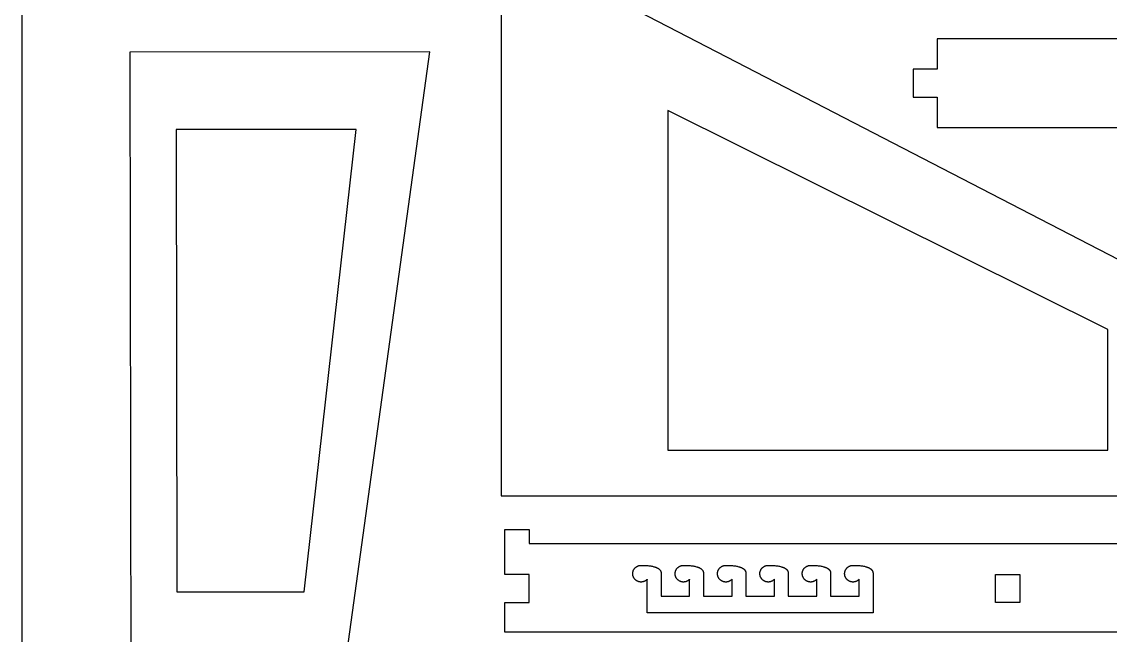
# Model space of a CAD drawing. Header units: millimetres. Extents: x 0 to 1560, y 0 to 1215.
# Drawn here: x 0 to 784, y 343 to 784 of the extents above; entities that cross this region are included whole.
import ezdxf

# ---------------------------------------------------------------- set-up
doc = ezdxf.new("R2010")
doc.units = ezdxf.units.MM
doc.header["$MEASUREMENT"] = 0
doc.layers.add('Bck', color=18, linetype='Continuous', true_color=0x000000)
doc.layers.add('interiores', color=3, linetype='Continuous', true_color=0x0fff00)

msp = doc.modelspace()

# ---------------------------------------------------------------- linework, layer by layer
at = {"layer": 'Bck'}
for points in [[(0, 0), (1404.761, 0), (1404.761, 1126.957), (0, 1126.957), (0, 0)], [(1311.267, 633.027), (890.344, 594.771), (825.267, 594.771), (345.267, 843.027), (345.267, 443.027), (1311.267, 443.027), (1311.267, 633.027)], [(659.377, 750.082), (641.877, 750.082), (641.877, 730.082), (659.377, 730.082), (659.377, 708.082), (1056.377, 708.082), (1056.377, 730.082), (1073.877, 730.082), (1073.877, 750.082), (1056.377, 750.082), (1056.377, 772.082), (659.377, 772.082), (659.377, 750.082)], [(293.829, 762.644), (77.829, 762.377), (78.434, 310.512), (231.515, 310.512), (293.829, 762.644)], [(1072.002, 418.941), (1072.002, 386.441), (1054.502, 386.441), (1054.502, 366.441), (1072.002, 366.441), (1072.002, 344.941), (348.002, 344.941), (348.002, 366.441), (365.502, 366.441), (365.502, 386.441), (348.002, 386.441), (348.002, 418.941), (365.502, 418.941), (365.502, 408.941), (1054.502, 408.941), (1054.502, 418.941), (1072.002, 418.941)]]:
    msp.add_lwpolyline(points, dxfattribs=at)
at = {"layer": 'interiores'}
for points in [[(465.267, 475.919), (782.267, 475.919), (782.267, 562.771), (465.267, 720.419), (465.267, 475.919)], [(240.861, 706.829), (111.261, 706.632), (111.624, 374.114), (203.472, 374.114), (240.861, 706.829)], [(450.456, 383.067), (450.313, 382.915), (450.166, 382.768), (450.013, 382.626), (449.855, 382.49), (449.693, 382.359), (449.527, 382.234), (449.356, 382.115), (449.181, 382.001), (449.002, 381.894), (448.82, 381.793), (448.634, 381.699), (448.445, 381.611), (448.253, 381.529), (448.059, 381.455), (447.862, 381.387), (447.662, 381.326), (447.461, 381.272), (447.258, 381.225), (447.053, 381.185), (446.848, 381.152), (446.641, 381.127), (446.433, 381.108), (446.225, 381.097), (446.017, 381.093), (445.808, 381.096), (445.6, 381.107), (445.392, 381.124), (445.186, 381.149), (444.98, 381.181), (444.775, 381.221), (444.572, 381.267), (444.37, 381.32), (444.171, 381.381), (443.974, 381.448), (443.779, 381.522), (443.587, 381.603), (443.397, 381.69), (443.211, 381.784), (443.029, 381.884), (442.85, 381.991), (442.674, 382.103), (442.503, 382.222), (442.336, 382.347), (442.173, 382.477), (442.015, 382.613), (441.862, 382.754), (441.714, 382.901), (441.571, 383.052), (441.433, 383.209), (441.301, 383.37), (441.175, 383.536), (441.054, 383.706), (440.939, 383.88), (440.831, 384.058), (440.729, 384.239), (440.633, 384.424), (440.543, 384.613), (440.46, 384.804), (440.384, 384.998), (440.315, 385.194), (440.252, 385.393), (440.197, 385.594), (440.148, 385.797), (440.107, 386.001), (440.072, 386.206), (440.045, 386.413), (440.025, 386.62), (440.012, 386.828), (440.007, 387.037), (440.009, 387.245), (440.017, 387.453), (440.034, 387.661), (440.057, 387.868), (440.087, 388.074), (440.125, 388.279), (440.17, 388.483), (440.222, 388.685), (440.28, 388.885), (440.346, 389.083), (440.419, 389.278), (440.498, 389.471), (440.584, 389.661), (440.676, 389.847), (440.775, 390.031), (440.88, 390.211), (440.992, 390.387), (441.109, 390.559), (441.232, 390.727), (441.362, 390.891), (441.496, 391.05), (441.636, 391.204), (441.782, 391.353), (441.932, 391.497), (442.088, 391.636), (442.248, 391.77), (442.413, 391.897), (442.582, 392.019), (442.755, 392.135), (442.932, 392.245), (443.113, 392.349), (443.297, 392.446), (443.484, 392.537), (443.675, 392.621), (443.868, 392.699), (444.064, 392.77), (444.263, 392.834), (444.463, 392.891), (444.665, 392.941), (444.869, 392.984), (445.075, 393.02), (445.281, 393.049), (445.488, 393.07), (445.696, 393.085), (445.904, 393.092)], [(445.904, 393.092), (447.667, 393.069), (449.315, 393.002), (450.85, 392.888), (451.574, 392.815), (452.271, 392.73), (452.939, 392.634), (453.578, 392.526), (454.189, 392.408), (454.772, 392.277), (455.326, 392.136), (455.852, 391.983), (456.104, 391.903), (456.349, 391.819), (456.587, 391.733), (456.818, 391.644), (457.042, 391.552), (457.258, 391.457), (457.468, 391.359), (457.671, 391.259), (457.866, 391.156), (458.054, 391.05), (458.235, 390.941), (458.409, 390.829), (458.576, 390.715), (458.736, 390.597), (458.889, 390.477), (458.963, 390.416), (459.035, 390.354), (459.105, 390.291), (459.173, 390.228), (459.24, 390.164), (459.305, 390.099), (459.368, 390.034), (459.429, 389.968), (459.489, 389.901), (459.546, 389.833), (459.602, 389.765), (459.656, 389.696), (459.709, 389.627), (459.759, 389.556), (459.808, 389.485), (459.855, 389.413), (459.901, 389.341), (459.944, 389.268), (459.986, 389.194), (460.026, 389.119), (460.064, 389.044), (460.101, 388.968), (460.135, 388.891), (460.168, 388.814), (460.199, 388.736), (460.228, 388.657), (460.256, 388.577), (460.282, 388.497), (460.306, 388.416), (460.328, 388.334), (460.348, 388.252), (460.367, 388.169), (460.384, 388.085), (460.399, 388), (460.412, 387.915), (460.424, 387.829), (460.434, 387.743), (460.442, 387.655), (460.448, 387.567), (460.452, 387.479), (460.455, 387.389), (460.456, 387.299)], [(480.98, 383.067), (480.837, 382.915), (480.689, 382.768), (480.537, 382.626), (480.379, 382.49), (480.217, 382.359), (480.05, 382.234), (479.88, 382.115), (479.705, 382.001), (479.526, 381.894), (479.343, 381.793), (479.158, 381.699), (478.969, 381.611), (478.777, 381.529), (478.582, 381.455), (478.385, 381.387), (478.186, 381.326), (477.985, 381.272), (477.782, 381.225), (477.577, 381.185), (477.371, 381.152), (477.165, 381.127), (476.957, 381.108), (476.749, 381.097), (476.54, 381.093), (476.332, 381.096), (476.124, 381.107), (475.916, 381.124), (475.709, 381.149), (475.503, 381.181), (475.299, 381.221), (475.096, 381.267), (474.894, 381.32), (474.695, 381.381), (474.497, 381.448), (474.303, 381.522), (474.11, 381.603), (473.921, 381.69), (473.735, 381.784), (473.552, 381.884), (473.373, 381.991), (473.198, 382.103), (473.027, 382.222), (472.86, 382.347), (472.697, 382.477), (472.539, 382.613), (472.386, 382.754), (472.238, 382.901), (472.095, 383.052), (471.957, 383.209), (471.825, 383.37), (471.699, 383.536), (471.578, 383.706), (471.463, 383.88), (471.355, 384.058), (471.252, 384.239), (471.157, 384.424), (471.067, 384.613), (470.984, 384.804), (470.908, 384.998), (470.839, 385.194), (470.776, 385.393), (470.721, 385.594), (470.672, 385.797), (470.631, 386.001), (470.596, 386.206), (470.569, 386.413), (470.549, 386.62), (470.536, 386.828), (470.531, 387.037), (470.532, 387.245), (470.541, 387.453), (470.557, 387.661), (470.581, 387.868), (470.611, 388.074), (470.649, 388.279), (470.694, 388.483), (470.745, 388.685), (470.804, 388.885), (470.87, 389.083), (470.942, 389.278), (471.022, 389.471), (471.108, 389.661), (471.2, 389.847), (471.299, 390.031), (471.404, 390.211), (471.516, 390.387), (471.633, 390.559), (471.756, 390.727), (471.885, 390.891), (472.02, 391.05), (472.16, 391.204), (472.306, 391.353), (472.456, 391.497), (472.612, 391.636), (472.772, 391.77), (472.936, 391.897), (473.105, 392.019), (473.279, 392.135), (473.456, 392.245), (473.636, 392.349), (473.821, 392.446), (474.008, 392.537), (474.199, 392.621), (474.392, 392.699), (474.588, 392.77), (474.787, 392.834), (474.987, 392.891), (475.189, 392.941), (475.393, 392.984), (475.598, 393.02), (475.805, 393.049), (476.012, 393.07), (476.22, 393.085), (476.428, 393.092)], [(476.428, 393.092), (478.19, 393.069), (479.839, 393.002), (481.373, 392.888), (482.098, 392.815), (482.794, 392.73), (483.462, 392.634), (484.102, 392.526), (484.713, 392.408), (485.295, 392.277), (485.85, 392.136), (486.375, 391.983), (486.628, 391.903), (486.873, 391.819), (487.111, 391.733), (487.342, 391.644), (487.566, 391.552), (487.782, 391.457), (487.992, 391.359), (488.194, 391.259), (488.39, 391.156), (488.578, 391.05), (488.759, 390.941), (488.933, 390.829), (489.1, 390.715), (489.26, 390.597), (489.413, 390.477), (489.487, 390.416), (489.559, 390.354), (489.629, 390.291), (489.697, 390.228), (489.764, 390.164), (489.829, 390.099), (489.892, 390.034), (489.953, 389.968), (490.012, 389.901), (490.07, 389.833), (490.126, 389.765), (490.18, 389.696), (490.233, 389.627), (490.283, 389.556), (490.332, 389.485), (490.379, 389.413), (490.425, 389.341), (490.468, 389.268), (490.51, 389.194), (490.55, 389.119), (490.588, 389.044), (490.624, 388.968), (490.659, 388.891), (490.692, 388.814), (490.723, 388.736), (490.752, 388.657), (490.78, 388.577), (490.806, 388.497), (490.829, 388.416), (490.852, 388.334), (490.872, 388.252), (490.891, 388.169), (490.908, 388.085), (490.923, 388), (490.936, 387.915), (490.948, 387.829), (490.957, 387.743), (490.965, 387.655), (490.972, 387.567), (490.976, 387.479), (490.979, 387.389), (490.98, 387.299)], [(511.503, 383.067), (511.361, 382.915), (511.213, 382.768), (511.061, 382.626), (510.903, 382.49), (510.741, 382.359), (510.574, 382.234), (510.403, 382.115), (510.228, 382.001), (510.05, 381.894), (509.867, 381.793), (509.682, 381.699), (509.493, 381.611), (509.301, 381.529), (509.106, 381.455), (508.909, 381.387), (508.71, 381.326), (508.509, 381.272), (508.306, 381.225), (508.101, 381.185), (507.895, 381.152), (507.688, 381.127), (507.481, 381.108), (507.273, 381.097), (507.064, 381.093), (506.856, 381.096), (506.648, 381.107), (506.44, 381.124), (506.233, 381.149), (506.027, 381.181), (505.823, 381.221), (505.619, 381.267), (505.418, 381.32), (505.218, 381.381), (505.021, 381.448), (504.826, 381.522), (504.634, 381.603), (504.445, 381.69), (504.259, 381.784), (504.076, 381.884), (503.897, 381.991), (503.722, 382.103), (503.551, 382.222), (503.384, 382.347), (503.221, 382.477), (503.063, 382.613), (502.91, 382.754), (502.762, 382.901), (502.619, 383.052), (502.481, 383.209), (502.349, 383.37), (502.222, 383.536), (502.102, 383.706), (501.987, 383.88), (501.879, 384.058), (501.776, 384.239), (501.68, 384.424), (501.591, 384.613), (501.508, 384.804), (501.432, 384.998), (501.363, 385.194), (501.3, 385.393), (501.245, 385.594), (501.196, 385.797), (501.154, 386.001), (501.12, 386.206), (501.093, 386.413), (501.073, 386.62), (501.06, 386.828), (501.055, 387.037), (501.056, 387.245), (501.065, 387.453), (501.081, 387.661), (501.105, 387.868), (501.135, 388.074), (501.173, 388.279), (501.218, 388.483), (501.269, 388.685), (501.328, 388.885), (501.394, 389.083), (501.466, 389.278), (501.546, 389.471), (501.631, 389.661), (501.724, 389.847), (501.823, 390.031), (501.928, 390.211), (502.039, 390.387), (502.157, 390.559), (502.28, 390.727), (502.409, 390.891), (502.544, 391.05), (502.684, 391.204), (502.829, 391.353), (502.98, 391.497), (503.135, 391.636), (503.296, 391.77), (503.46, 391.897), (503.629, 392.019), (503.802, 392.135), (503.979, 392.245), (504.16, 392.349), (504.345, 392.446), (504.532, 392.537), (504.723, 392.621), (504.916, 392.699), (505.112, 392.77), (505.31, 392.834), (505.511, 392.891), (505.713, 392.941), (505.917, 392.984), (506.122, 393.02), (506.329, 393.049), (506.536, 393.07), (506.744, 393.085), (506.952, 393.092)], [(506.952, 393.092), (508.714, 393.069), (510.363, 393.002), (511.897, 392.888), (512.622, 392.815), (513.318, 392.73), (513.986, 392.634), (514.626, 392.526), (515.237, 392.408), (515.819, 392.277), (516.374, 392.136), (516.899, 391.983), (517.152, 391.903), (517.397, 391.819), (517.635, 391.733), (517.866, 391.644), (518.089, 391.552), (518.306, 391.457), (518.516, 391.359), (518.718, 391.259), (518.914, 391.156), (519.102, 391.05), (519.283, 390.941), (519.457, 390.829), (519.624, 390.715), (519.784, 390.597), (519.937, 390.477), (520.01, 390.416), (520.082, 390.354), (520.153, 390.291), (520.221, 390.228), (520.288, 390.164), (520.352, 390.099), (520.415, 390.034), (520.477, 389.968), (520.536, 389.901), (520.594, 389.833), (520.65, 389.765), (520.704, 389.696), (520.756, 389.627), (520.807, 389.556), (520.856, 389.485), (520.903, 389.413), (520.948, 389.341), (520.992, 389.268), (521.034, 389.194), (521.074, 389.119), (521.112, 389.044), (521.148, 388.968), (521.183, 388.891), (521.216, 388.814), (521.247, 388.736), (521.276, 388.657), (521.304, 388.577), (521.329, 388.497), (521.353, 388.416), (521.376, 388.334), (521.396, 388.252), (521.415, 388.169), (521.431, 388.085), (521.447, 388), (521.46, 387.915), (521.471, 387.829), (521.481, 387.743), (521.489, 387.655), (521.495, 387.567), (521.5, 387.479), (521.503, 387.389), (521.503, 387.299)], [(542.027, 383.067), (541.885, 382.915), (541.737, 382.768), (541.584, 382.626), (541.427, 382.49), (541.265, 382.359), (541.098, 382.234), (540.927, 382.115), (540.752, 382.001), (540.574, 381.894), (540.391, 381.793), (540.205, 381.699), (540.016, 381.611), (539.825, 381.529), (539.63, 381.455), (539.433, 381.387), (539.234, 381.326), (539.032, 381.272), (538.829, 381.225), (538.625, 381.185), (538.419, 381.152), (538.212, 381.127), (538.005, 381.108), (537.797, 381.097), (537.588, 381.093), (537.38, 381.096), (537.172, 381.107), (536.964, 381.124), (536.757, 381.149), (536.551, 381.181), (536.346, 381.221), (536.143, 381.267), (535.942, 381.32), (535.742, 381.381), (535.545, 381.448), (535.35, 381.522), (535.158, 381.603), (534.969, 381.69), (534.783, 381.784), (534.6, 381.884), (534.421, 381.991), (534.246, 382.103), (534.074, 382.222), (533.907, 382.347), (533.745, 382.477), (533.587, 382.613), (533.434, 382.754), (533.285, 382.901), (533.142, 383.052), (533.005, 383.209), (532.873, 383.37), (532.746, 383.536), (532.626, 383.706), (532.511, 383.88), (532.402, 384.058), (532.3, 384.239), (532.204, 384.424), (532.115, 384.613), (532.032, 384.804), (531.956, 384.998), (531.886, 385.194), (531.824, 385.393), (531.768, 385.594), (531.72, 385.797), (531.678, 386.001), (531.644, 386.206), (531.617, 386.413), (531.597, 386.62), (531.584, 386.828), (531.578, 387.037), (531.58, 387.245), (531.589, 387.453), (531.605, 387.661), (531.628, 387.868), (531.659, 388.074), (531.697, 388.279), (531.741, 388.483), (531.793, 388.685), (531.852, 388.885), (531.918, 389.083), (531.99, 389.278), (532.069, 389.471), (532.155, 389.661), (532.248, 389.847), (532.347, 390.031), (532.452, 390.211), (532.563, 390.387), (532.681, 390.559), (532.804, 390.727), (532.933, 390.891), (533.068, 391.05), (533.208, 391.204), (533.353, 391.353), (533.504, 391.497), (533.659, 391.636), (533.819, 391.77), (533.984, 391.897), (534.153, 392.019), (534.326, 392.135), (534.503, 392.245), (534.684, 392.349), (534.868, 392.446), (535.056, 392.537), (535.246, 392.621), (535.44, 392.699), (535.636, 392.77), (535.834, 392.834), (536.035, 392.891), (536.237, 392.941), (536.441, 392.984), (536.646, 393.02), (536.853, 393.049), (537.06, 393.07), (537.268, 393.085), (537.476, 393.092)], [(537.476, 393.092), (539.238, 393.069), (540.886, 393.002), (542.421, 392.888), (543.146, 392.815), (543.842, 392.73), (544.51, 392.634), (545.15, 392.526), (545.761, 392.408), (546.343, 392.277), (546.897, 392.136), (547.423, 391.983), (547.675, 391.903), (547.92, 391.819), (548.159, 391.733), (548.389, 391.644), (548.613, 391.552), (548.83, 391.457), (549.04, 391.359), (549.242, 391.259), (549.437, 391.156), (549.626, 391.05), (549.807, 390.941), (549.981, 390.829), (550.148, 390.715), (550.308, 390.597), (550.461, 390.477), (550.534, 390.416), (550.606, 390.354), (550.676, 390.291), (550.745, 390.228), (550.811, 390.164), (550.876, 390.099), (550.939, 390.034), (551.001, 389.968), (551.06, 389.901), (551.118, 389.833), (551.174, 389.765), (551.228, 389.696), (551.28, 389.627), (551.331, 389.556), (551.38, 389.485), (551.427, 389.413), (551.472, 389.341), (551.516, 389.268), (551.557, 389.194), (551.597, 389.119), (551.636, 389.044), (551.672, 388.968), (551.707, 388.891), (551.739, 388.814), (551.771, 388.736), (551.8, 388.657), (551.827, 388.577), (551.853, 388.497), (551.877, 388.416), (551.899, 388.334), (551.92, 388.252), (551.938, 388.169), (551.955, 388.085), (551.97, 388), (551.984, 387.915), (551.995, 387.829), (552.005, 387.743), (552.013, 387.655), (552.019, 387.567), (552.024, 387.479), (552.026, 387.389), (552.027, 387.299)], [(572.551, 383.067), (572.409, 382.915), (572.261, 382.768), (572.108, 382.626), (571.951, 382.49), (571.788, 382.359), (571.622, 382.234), (571.451, 382.115), (571.276, 382.001), (571.097, 381.894), (570.915, 381.793), (570.729, 381.699), (570.54, 381.611), (570.348, 381.529), (570.154, 381.455), (569.957, 381.387), (569.758, 381.326), (569.556, 381.272), (569.353, 381.225), (569.149, 381.185), (568.943, 381.152), (568.736, 381.127), (568.528, 381.108), (568.32, 381.097), (568.112, 381.093), (567.904, 381.096), (567.695, 381.107), (567.488, 381.124), (567.281, 381.149), (567.075, 381.181), (566.87, 381.221), (566.667, 381.267), (566.466, 381.32), (566.266, 381.381), (566.069, 381.448), (565.874, 381.522), (565.682, 381.603), (565.493, 381.69), (565.307, 381.784), (565.124, 381.884), (564.945, 381.991), (564.77, 382.103), (564.598, 382.222), (564.431, 382.347), (564.269, 382.477), (564.111, 382.613), (563.957, 382.754), (563.809, 382.901), (563.666, 383.052), (563.529, 383.209), (563.397, 383.37), (563.27, 383.536), (563.149, 383.706), (563.035, 383.88), (562.926, 384.058), (562.824, 384.239), (562.728, 384.424), (562.639, 384.613), (562.556, 384.804), (562.48, 384.998), (562.41, 385.194), (562.348, 385.393), (562.292, 385.594), (562.244, 385.797), (562.202, 386.001), (562.168, 386.206), (562.141, 386.413), (562.121, 386.62), (562.108, 386.828), (562.102, 387.037), (562.104, 387.245), (562.113, 387.453), (562.129, 387.661), (562.152, 387.868), (562.183, 388.074), (562.22, 388.279), (562.265, 388.483), (562.317, 388.685), (562.376, 388.885), (562.441, 389.083), (562.514, 389.278), (562.593, 389.471), (562.679, 389.661), (562.772, 389.847), (562.87, 390.031), (562.976, 390.211), (563.087, 390.387), (563.204, 390.559), (563.328, 390.727), (563.457, 390.891), (563.592, 391.05), (563.732, 391.204), (563.877, 391.353), (564.028, 391.497), (564.183, 391.636), (564.343, 391.77), (564.508, 391.897), (564.677, 392.019), (564.85, 392.135), (565.027, 392.245), (565.208, 392.349), (565.392, 392.446), (565.58, 392.537), (565.77, 392.621), (565.964, 392.699), (566.16, 392.77), (566.358, 392.834), (566.558, 392.891), (566.761, 392.941), (566.965, 392.984), (567.17, 393.02), (567.376, 393.049), (567.584, 393.07), (567.792, 393.085), (568, 393.092)], [(568, 393.092), (569.762, 393.069), (571.41, 393.002), (572.945, 392.888), (573.67, 392.815), (574.366, 392.73), (575.034, 392.634), (575.673, 392.526), (576.284, 392.408), (576.867, 392.277), (577.421, 392.136), (577.947, 391.983), (578.199, 391.903), (578.444, 391.819), (578.682, 391.733), (578.913, 391.644), (579.137, 391.552), (579.354, 391.457), (579.563, 391.359), (579.766, 391.259), (579.961, 391.156), (580.15, 391.05), (580.331, 390.941), (580.505, 390.829), (580.672, 390.715), (580.832, 390.597), (580.984, 390.477), (581.058, 390.416), (581.13, 390.354), (581.2, 390.291), (581.269, 390.228), (581.335, 390.164), (581.4, 390.099), (581.463, 390.034), (581.524, 389.968), (581.584, 389.901), (581.642, 389.833), (581.698, 389.765), (581.752, 389.696), (581.804, 389.627), (581.855, 389.556), (581.904, 389.485), (581.951, 389.413), (581.996, 389.341), (582.04, 389.268), (582.081, 389.194), (582.121, 389.119), (582.159, 389.044), (582.196, 388.968), (582.23, 388.891), (582.263, 388.814), (582.294, 388.736), (582.324, 388.657), (582.351, 388.577), (582.377, 388.497), (582.401, 388.416), (582.423, 388.334), (582.444, 388.252), (582.462, 388.169), (582.479, 388.085), (582.494, 388), (582.508, 387.915), (582.519, 387.829), (582.529, 387.743), (582.537, 387.655), (582.543, 387.567), (582.548, 387.479), (582.55, 387.389), (582.551, 387.299)], [(603.075, 383.067), (602.932, 382.915), (602.785, 382.768), (602.632, 382.626), (602.475, 382.49), (602.312, 382.359), (602.146, 382.234), (601.975, 382.115), (601.8, 382.001), (601.621, 381.894), (601.439, 381.793), (601.253, 381.699), (601.064, 381.611), (600.872, 381.529), (600.678, 381.455), (600.481, 381.387), (600.281, 381.326), (600.08, 381.272), (599.877, 381.225), (599.673, 381.185), (599.467, 381.152), (599.26, 381.127), (599.052, 381.108), (598.844, 381.097), (598.636, 381.093), (598.427, 381.096), (598.219, 381.107), (598.012, 381.124), (597.805, 381.149), (597.599, 381.181), (597.394, 381.221), (597.191, 381.267), (596.989, 381.32), (596.79, 381.381), (596.593, 381.448), (596.398, 381.522), (596.206, 381.603), (596.017, 381.69), (595.83, 381.784), (595.648, 381.884), (595.469, 381.991), (595.293, 382.103), (595.122, 382.222), (594.955, 382.347), (594.792, 382.477), (594.634, 382.613), (594.481, 382.754), (594.333, 382.901), (594.19, 383.052), (594.052, 383.209), (593.92, 383.37), (593.794, 383.536), (593.673, 383.706), (593.559, 383.88), (593.45, 384.058), (593.348, 384.239), (593.252, 384.424), (593.162, 384.613), (593.08, 384.804), (593.003, 384.998), (592.934, 385.194), (592.872, 385.393), (592.816, 385.594), (592.767, 385.797), (592.726, 386.001), (592.692, 386.206), (592.664, 386.413), (592.644, 386.62), (592.632, 386.828), (592.626, 387.037), (592.628, 387.245), (592.637, 387.453), (592.653, 387.661), (592.676, 387.868), (592.707, 388.074), (592.744, 388.279), (592.789, 388.483), (592.841, 388.685), (592.9, 388.885), (592.965, 389.083), (593.038, 389.278), (593.117, 389.471), (593.203, 389.661), (593.295, 389.847), (593.394, 390.031), (593.499, 390.211), (593.611, 390.387), (593.728, 390.559), (593.852, 390.727), (593.981, 390.891), (594.115, 391.05), (594.256, 391.204), (594.401, 391.353), (594.551, 391.497), (594.707, 391.636), (594.867, 391.77), (595.032, 391.897), (595.201, 392.019), (595.374, 392.135), (595.551, 392.245), (595.732, 392.349), (595.916, 392.446), (596.104, 392.537), (596.294, 392.621), (596.488, 392.699), (596.684, 392.77), (596.882, 392.834), (597.082, 392.891), (597.285, 392.941), (597.488, 392.984), (597.694, 393.02), (597.9, 393.049), (598.107, 393.07), (598.315, 393.085), (598.524, 393.092)], [(598.524, 393.092), (600.286, 393.069), (601.934, 393.002), (603.469, 392.888), (604.194, 392.815), (604.89, 392.73), (605.558, 392.634), (606.197, 392.526), (606.808, 392.408), (607.391, 392.277), (607.945, 392.136), (608.471, 391.983), (608.723, 391.903), (608.968, 391.819), (609.206, 391.733), (609.437, 391.644), (609.661, 391.552), (609.878, 391.457), (610.087, 391.359), (610.29, 391.259), (610.485, 391.156), (610.673, 391.05), (610.855, 390.941), (611.029, 390.829), (611.196, 390.715), (611.355, 390.597), (611.508, 390.477), (611.582, 390.416), (611.654, 390.354), (611.724, 390.291), (611.792, 390.228), (611.859, 390.164), (611.924, 390.099), (611.987, 390.034), (612.048, 389.968), (612.108, 389.901), (612.165, 389.833), (612.221, 389.765), (612.276, 389.696), (612.328, 389.627), (612.379, 389.556), (612.427, 389.485), (612.475, 389.413), (612.52, 389.341), (612.563, 389.268), (612.605, 389.194), (612.645, 389.119), (612.683, 389.044), (612.72, 388.968), (612.754, 388.891), (612.787, 388.814), (612.818, 388.736), (612.848, 388.657), (612.875, 388.577), (612.901, 388.497), (612.925, 388.416), (612.947, 388.334), (612.967, 388.252), (612.986, 388.169), (613.003, 388.085), (613.018, 388), (613.031, 387.915), (613.043, 387.829), (613.053, 387.743), (613.061, 387.655), (613.067, 387.567), (613.071, 387.479), (613.074, 387.389), (613.075, 387.299)], [(460.456, 387.299), (460.456, 378.163)], [(490.98, 387.299), (490.98, 378.163)], [(521.503, 387.299), (521.503, 378.163)], [(552.027, 387.299), (552.027, 378.163)], [(582.551, 387.299), (582.551, 378.163)], [(613.075, 387.299), (613.075, 378.163)], [(718.852, 386.441), (718.852, 366.441), (701.152, 366.441), (701.152, 386.441), (718.852, 386.441)], [(460.456, 359.003), (450.456, 359.003), (450.456, 383.067)], [(460.456, 378.163), (460.456, 371.003)], [(480.98, 371.003), (480.98, 383.067)], [(490.98, 378.163), (490.98, 371.003)], [(511.503, 371.003), (511.503, 383.067)], [(521.503, 378.163), (521.503, 371.003)], [(542.027, 371.003), (542.027, 383.067)], [(552.027, 378.163), (552.027, 371.003)], [(572.551, 371.003), (572.551, 383.067)], [(582.551, 378.163), (582.551, 371.003)], [(603.075, 371.003), (603.075, 383.067)], [(613.075, 378.163), (613.075, 371.003)], [(613.075, 371.003), (613.075, 359.003), (460.456, 359.003)], [(460.456, 371.003), (480.98, 371.003)], [(490.98, 371.003), (511.503, 371.003)], [(521.503, 371.003), (542.027, 371.003)], [(552.027, 371.003), (572.551, 371.003)], [(582.551, 371.003), (603.075, 371.003)]]:
    msp.add_lwpolyline(points, dxfattribs=at)

doc.saveas('drawing.dxf')
